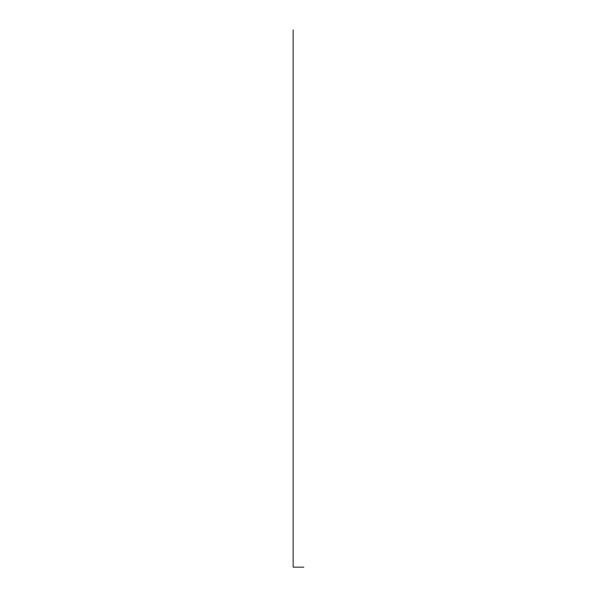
<?xml version="1.0" encoding="UTF-8"?>
<svg xmlns="http://www.w3.org/2000/svg" width="597" height="597" viewBox="0 0 597 597"><rect width="100%" height="100%" fill="white"/><g stroke="black" fill="none" stroke-linecap="round" stroke-linejoin="round"><path stroke-width="0.9" d="M303.873 567.15L293.127 567.15L293.127 29.85"/></g></svg>
